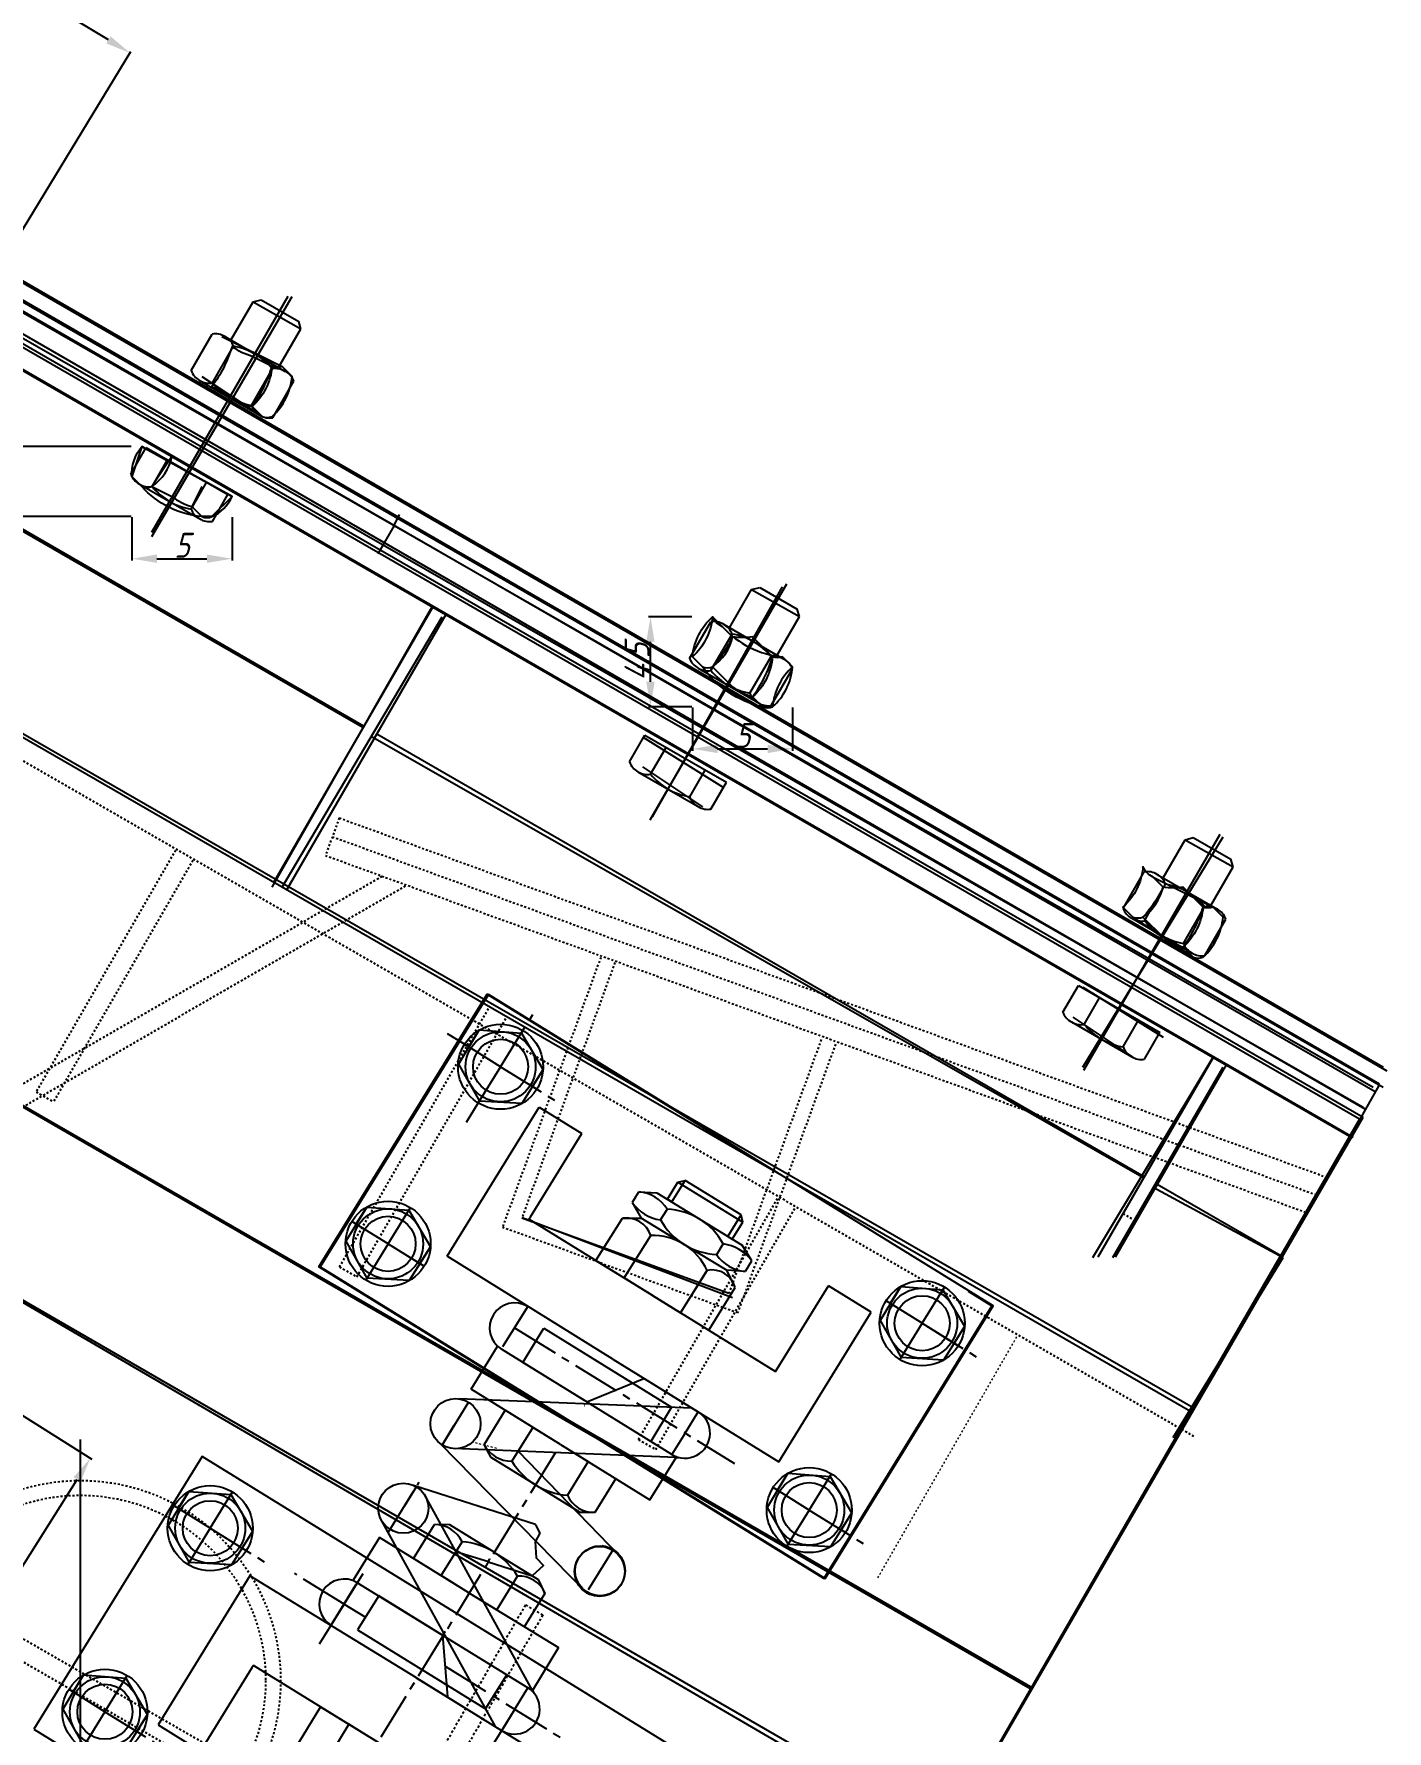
# Model space of a CAD drawing. Header units: millimetres. Extents: x 2787 to 6144, y -18 to 478.
# Drawn here: x 4666.6 to 4734.2, y 144.3 to 229.1 of the extents above; entities that cross this region are included whole.
import ezdxf

# ---------------------------------------------------------------- set-up
doc = ezdxf.new("R2010")
doc.units = ezdxf.units.MM
for name, pattern in [('ACAD_ISO02W100', [15, 12, -3]), ('CENTER', [50.8, 31.75, -6.35, 6.35, -6.35]), ('CENTER2', [28.575, 19.05, -3.175, 3.175, -3.175]), ('HIDDEN', [0.2, 0.1, -0.1])]:
    doc.linetypes.add(name, pattern=pattern)
for name, color, linetype in [('ADIM', 3, 'Continuous'), ('ADIM_CLEAN', 3, 'Continuous'), ('ADIM_CLEAN_L', 3, 'Continuous')]:
    doc.layers.add(name, color=color, linetype=linetype)
for name, color, linetype, lineweight in [('中心线', 1, 'CENTER', 13), ('图层1', 1, 'CENTER2', 25), ('图层2', 160, 'Continuous', 25), ('尺寸线', 22, 'Continuous', 13), ('虚线', 8, 'ACAD_ISO02W100', 13)]:
    doc.layers.add(name, color=color, linetype=linetype, lineweight=lineweight)
doc.styles.get("Standard").update_dxf_attribs({"font": 'gbeitc.shx', "bigfont": 'gbcbig.shx'})
doc.dimstyles.new('ADIM', dxfattribs={"dimscale": 0.5, "dimtxt": 2.5, "dimasz": 2.5, "dimexe": 0.18, "dimexo": 0.0625, "dimgap": 0.09, "dimtad": 1, "dimdec": 4, "dimzin": 0, "dimdsep": 46, "dimtxsty": 'Standard', "dimcen": 0.09, "dimadec": 0, "dimazin": 0, "dimtfac": 1, "dimtdec": 4, "dimtofl": 0, "dimtmove": 0, "dimatfit": 3, "dimfxl": 1, "dimtolj": 1, "dimtzin": 0, "dimarcsym": 0})

# ---------------------------------------------------------------- blocks, each defined once
blk = doc.blocks.new('111')
for p, q in [((-65.91, 61.15), (-63.86, 131.12)), ((-63.86, 131.12), (-43.87, 130.54)), ((-45, 91.48), (-43.87, 130.54)), ((-1.04, 124.92), (-0.84, 132.92)), ((-0.84, 132.92), (1.32, 134.99)), ((-0.84, 132.92), (29.55, 132.03)), ((0.96, 124.86), (1.32, 134.99)), ((27.55, 134.21), (1.32, 134.99)), ((27.25, 124.09), (27.55, 134.21)), ((29.55, 132.03), (27.55, 134.21)), ((29.25, 124.03), (29.55, 132.03)), ((-12.45, 121.75), (-6.01, 125.07)), ((-6.01, 125.07), (33.97, 123.9)), ((0.96, 124.86), (-1.04, 124.92)), ((27.25, 124.09), (29.25, 124.03)), ((40.37, 120.44), (33.97, 123.9)), ((70.76, 86.93), (72.01, 127.14)), ((92, 126.56), (72.01, 127.14)), ((89.95, 56.36), (92, 126.56)), ((-13.28, 119.28), (-13.28, 119.28)), ((-12.53, 119.25), (-12.6, 116.76)), ((-12.6, 116.76), (-6.36, 113.07)), ((-12.53, 119.25), (-12.45, 121.75)), ((0.65, 116.37), (0.83, 121.36)), ((27.01, 115.6), (27.15, 120.59)), ((40.23, 115.44), (33.63, 112.16)), ((40.3, 117.94), (40.23, 115.44)), ((40.3, 117.94), (40.37, 120.44)), ((-13.56, 89.4), (-12.87, 109.39)), ((-12.87, 109.39), (-6.36, 113.07)), ((13.63, 112.61), (-6.36, 113.07)), ((-0.34, 89.02), (0.38, 109)), ((-0.34, 89.02), (0.38, 109)), ((13.63, 112.61), (33.63, 112.16)), ((40, 107.84), (33.63, 112.16)), ((39.74, 115.22), (39.79, 115.22)), ((26.2, 88.23), (26.79, 108.34)), ((26.2, 88.23), (26.96, 108.22)), ((39.42, 87.85), (40, 107.84)), ((-45.04, 90.32), (-45, 91.48)), ((12.93, 88.62), (-45.04, 90.32)), ((12.79, 88.63), (-13.7, 89.41)), ((12.93, 88.62), (-13.56, 89.4)), ((12.79, 88.63), (-0.48, 89.02)), ((-0.48, 89.02), (-0.48, 89.02)), ((12.93, 88.63), (-0.34, 89.02)), ((12.79, 88.63), (70.76, 86.93)), ((12.93, 88.62), (12.93, 88.63)), ((12.93, 88.62), (39.42, 87.85)), ((12.93, 88.62), (26.2, 88.23)), ((12.05, 58.64), (-65.91, 61.15)), ((49.13, 57.51), (-33.38, 14.15)), ((-18.52, 39.54), (-18.11, 55.53)), ((-18.11, 55.53), (41.86, 53.82)), ((11.47, 38.68), (26.6, 58.2)), ((11.98, 58.64), (89.95, 56.36)), ((12.05, 58.64), (12.05, 58.64)), ((12.05, 58.64), (52.04, 57.47)), ((41.86, 53.82), (41.55, 37.82)), ((-31.08, 19.92), (-30.49, 39.91)), ((51.38, 37.48), (-28.58, 39.89)), ((53.53, 37.35), (-25.25, -4.12)), ((11.47, 38.68), (-18.52, 39.54)), ((11.42, 36.88), (11.4, 36.87)), ((51.38, 37.48), (51.38, 37.48)), ((52.86, 17.36), (53.53, 37.35)), ((53.53, 37.35), (54.5, 37.86)), ((53.53, 37.35), (53.54, 37.63)), ((11.17, 28.65), (11.17, 28.65)), ((11.17, 28.65), (11.17, 28.38)), ((51.16, 27.48), (51.15, 27.21)), ((10.91, 18.69), (-31.08, 19.92)), ((-15.08, 19.45), (-15.57, 3.46)), ((10.91, 18.69), (-15.08, 19.45)), ((-2.11, 19.07), (-2.57, 3.15)), ((10.88, 18.69), (-2.11, 19.07)), ((10.88, 18.69), (52.86, 17.36)), ((10.88, 18.69), (23.88, 18.28)), ((23.88, 18.28), (23.46, 2.54)), ((36.42, 2.23), (36.91, 18.22)), ((-2.44, 7.89), (53.22, -7.95)), ((-10.4, 0.3), (-15.57, 3.46)), ((10.4, -0.3), (-10.4, 0.3)), ((10.44, 2.84), (10.48, 2.84)), ((31.14, -0.91), (36.42, 2.23)), ((36.4, 2.23), (36.42, 2.23)), ((49.55, -27.43), (-30.74, -5.02)), ((10.35, -0.3), (31.14, -0.91)), ((50.15, -7.12), (45.45, -8.14)), ((50.15, -7.08), (50.14, -7.43)), ((18.28, -14.03), (-31.32, -24.79)), ((18.32, -14.06), (18.28, -14.03)), ((50.32, -72.01), (-25.89, -26.01)), ((49.55, -27.47), (52.67, -26.78)), ((-11.32, -31.3), (-16.67, -34.14)), ((9.47, -31.91), (-11.32, -31.3)), ((9.29, -36.42), (27.4, -32.39)), ((9.43, -31.9), (30.22, -32.51)), ((30.22, -32.51), (35.3, -35.96)), ((-17.12, -50.14), (-16.67, -34.14)), ((-4.15, -50.52), (-3.68, -34.6)), ((9.42, -36.39), (-3.82, -39.34)), ((9.29, -36.42), (9.33, -35.05)), ((9.33, -35.05), (9.37, -35.05)), ((21.84, -51.24), (22.35, -35.51)), ((35.3, -35.96), (34.85, -51.95)), ((35.28, -35.96), (35.3, -35.96)), ((44.76, -91.89), (-35.08, -43.77)), ((-31.07, -46.13), (-31.13, -46.09)), ((-31.07, -46.19), (-31.07, -46.13)), ((-33.11, -49.67), (-33.7, -69.66)), ((8.87, -50.9), (-33.11, -49.67)), ((8.87, -50.9), (-17.12, -50.14)), ((8.85, -50.9), (-4.15, -50.52)), ((8.85, -50.9), (50.83, -52.02)), ((8.85, -50.9), (21.84, -51.24)), ((50.83, -52.02), (50.32, -72.01)), ((8.55, -60.86), (8.56, -60.59)), ((8.55, -60.86), (8.55, -60.86)), ((48.17, -72.02), (-31.79, -69.75)), ((-21.73, -69.99), (-22.26, -85.98)), ((8.26, -70.89), (-21.73, -69.99)), ((8.31, -69.08), (8.26, -70.89)), ((8.26, -70.89), (8.31, -69.08)), ((8.26, -70.89), (22.23, -91.25)), ((8.31, -69.08), (8.29, -69.07)), ((37.72, -87.78), (38.34, -71.79)), ((48.17, -72.02), (48.17, -72.02)), ((50.32, -72.01), (51.27, -72.58)), ((50.32, -72.01), (50.32, -72.3)), ((-22.26, -85.98), (37.72, -87.78)), ((-70.3, -88.79), (-72.34, -158.76)), ((7.68, -90.84), (-70.3, -88.79)), ((7.61, -90.84), (85.57, -93.12)), ((7.68, -90.84), (7.68, -90.84)), ((7.68, -90.84), (47.66, -92.01)), ((85.57, -93.12), (83.52, -163.33)), ((-51.2, -120.3), (-52.35, -159.35)), ((-51.18, -119.13), (-51.2, -120.3)), ((6.8, -120.83), (-51.18, -119.13)), ((-19.69, -120.06), (-20.17, -140.05)), ((6.66, -120.83), (-19.83, -120.05)), ((6.8, -120.83), (-19.69, -120.06)), ((-6.48, -120.44), (-6.92, -140.44)), ((-6.48, -120.44), (-6.92, -140.44)), ((6.66, -120.83), (-6.62, -120.44)), ((-6.62, -120.44), (-6.62, -120.44)), ((6.8, -120.83), (-6.48, -120.44)), ((6.66, -120.83), (64.63, -122.53)), ((6.8, -120.83), (6.8, -120.83)), ((6.8, -120.83), (33.29, -121.61)), ((6.8, -120.83), (20.07, -121.22)), ((20.07, -121.22), (19.48, -141.32)), ((20.07, -121.22), (19.66, -141.21)), ((33.29, -121.61), (32.7, -141.6)), ((64.63, -122.53), (63.53, -162.74)), ((-20.17, -140.05), (-13.89, -144.11)), ((32.7, -141.6), (26.08, -145.53)), ((-20.41, -149.92), (-20.33, -147.42)), ((-20.33, -147.42), (-13.89, -144.11)), ((6.1, -144.82), (-13.89, -144.11)), ((-7.09, -147.81), (-7.2, -152.81)), ((6.1, -144.82), (26.08, -145.53)), ((19.27, -148.58), (19.13, -153.58)), ((32.48, -149.2), (26.08, -145.53)), ((32.01, -148.95), (32.06, -148.95)), ((-21.16, -149.9), (-21.16, -149.9)), ((-20.41, -149.92), (-20.48, -152.42)), ((-20.48, -152.42), (-14.24, -156.1)), ((32.33, -154.19), (25.74, -157.27)), ((32.41, -151.7), (32.33, -154.19)), ((32.41, -151.7), (32.48, -149.2)), ((-72.34, -158.76), (-52.35, -159.35)), ((-14.24, -156.1), (25.74, -157.27)), ((-9.27, -156.25), (-9.54, -164.24)), ((-7.28, -156.31), (-9.27, -156.25)), ((19.02, -157.08), (18.73, -167.2)), ((19.02, -157.08), (21.02, -157.13)), ((21.02, -157.13), (20.85, -165.13)), ((83.52, -163.33), (63.53, -162.74)), ((-9.54, -164.24), (20.85, -165.13)), ((20.85, -165.13), (18.73, -167.2))]:
    blk.add_line(p, q)
for points in [[(121.34, 153.21), (132.5, 152.88), (128.76, 24.94), (-108.14, 31.87), (-104.39, 159.82), (15.42, 156.31)], [(18.32, -14.06), (21.48, -16.17), (21.6, -20.08), (25.12, -25.41), (29.17, -26.56), (27.39, -32.43)]]:
    blk.add_lwpolyline(points)
for points in [[(-107.67, 32.13), (129.23, 25.19), (132.98, 153.14), (-103.92, 160.07)], [(-114.49, -185.04), (122.41, -191.98), (126.15, -64.03), (-110.74, -57.09)]]:
    blk.add_lwpolyline(points, close=True)
for centre, radius in [((-85.28, 137.44), 17), ((111.85, 132.89), 17), ((-85.28, 137.44), 11), ((111.85, 132.89), 11), ((-88.85, 53.67), 17), ((-88.85, 53.67), 11), ((110.1, 45.68), 17), ((110.1, 45.68), 11), ((-29.58, 4.9), 10), ((49.84, -17.43), 10), ((49.85, -17.12), 10), ((-30.74, -34.77), 10), ((-93.57, -80.27), 17), ((-93.57, -80.27), 11), ((104.65, -87.74), 17), ((104.65, -87.74), 11), ((-93.31, -164.83), 17), ((-93.31, -164.83), 11), ((104.55, -170.1), 17), ((104.55, -170.1), 11)]:
    blk.add_circle(centre, radius)
for centre, radius, start, end in [((-6.18, 108.86), 14.34, 60.72296, 115.92331), ((13.31, 97.86), 26.62, 58.67406, 117.97221), ((-5.52, 132.27), 17.06, 245.46439, 291.18188), ((14.53, 140.15), 27.54, 239.7147, 296.93157), ((33.78, 129.33), 15.31, 243.7393, 294.90336), ((33.59, 105.54), 16.37, 65.49995, 113.14271), ((-6.47, 101.4), 10.23, 47.9731, 128.67155), ((13.08, 88.52), 24.1, 54.82582, 121.801), ((33.28, 101.17), 9.47, 44.77729, 131.88798), ((-28.26, 49.88), 10, 88.32313, 268.13432), ((51.74, 47.47), 10, 267.91441, 88.32313), ((-28.26, 49.88), 10, 357.91743, 359.17184), ((-8.82, 14.01), 12.53, 237.38977, 299.90746), ((11.04, 28.19), 28.51, 241.46728, 295.82994), ((30.14, 11.25), 10.98, 232.53062, 304.86361), ((-10.55, -45.07), 12.53, 56.73881, 119.2565), ((8.45, -60.39), 28.51, 60.81632, 115.17898), ((28.51, -44.59), 10.98, 51.78266, 124.11565), ((-32.05, -79.75), 10, 88.51195, 268.32313), ((47.95, -82.02), 10, 268.32313, 88.73185), ((-32.05, -79.75), 10, 357.47443, 358.72884), ((-13.32, -132.45), 10.23, 227.97472, 308.67317), ((6.95, -120.74), 24.1, 234.84527, 301.82045), ((26.38, -134.55), 9.47, 224.75829, 311.86897), ((-14.17, -163.33), 17.06, 65.46439, 111.18188), ((5.39, -172.36), 27.54, 59.7147, 116.93157), ((25.23, -162.68), 15.31, 61.74291, 112.90697), ((-13.47, -139.91), 14.34, 240.72296, 295.92331), ((6.64, -130.07), 26.62, 238.67406, 297.97221), ((26.43, -138.93), 16.37, 243.50356, 291.14632)]:
    blk.add_arc(centre, radius, start, end)
at = {"layer": '图层1'}
for p, q in [((-85.28, 137.44), (-84.59, 161.87)), ((14.62, 156.6), (14.61, 156.34)), ((15.42, 156.31), (15.27, 156.58)), ((-85.28, 137.44), (-84.8, 154.43)), ((111.85, 132.89), (112.33, 149.88)), ((-102.28, 138), (-110.23, 138.26)), ((-85.28, 137.44), (-102.28, 138)), ((-85.28, 137.44), (-85.77, 120.45)), ((-85.28, 137.44), (-68.29, 136.88)), ((-85.28, 137.44), (-57.97, 136.54)), ((111.85, 132.89), (94.86, 133.45)), ((111.85, 132.89), (111.37, 115.9)), ((111.85, 132.89), (128.84, 132.33)), ((111.85, 132.89), (139.17, 131.99)), ((13.75, 124.49), (13.75, 124.47)), ((-85.77, 120.45), (-86.03, 111.25)), ((13.44, 112.63), (13.44, 112.62)), ((39.19, 114.92), (39.15, 114.99)), ((12.79, 88.63), (12.79, 88.63)), ((-88.85, 53.67), (-88.36, 70.67)), ((110.1, 45.68), (110.58, 62.68)), ((-28.03, 59.93), (-28.62, 39.89)), ((-28.26, 49.88), (-27.98, 59.93)), ((51.74, 47.47), (52.08, 57.47)), ((-88.85, 53.67), (-105.84, 54.23)), ((-88.85, 53.67), (-89.33, 36.68)), ((-88.85, 53.67), (-71.86, 53.12)), ((-28.26, 49.88), (74.99, 46.86)), ((51.75, 47.54), (51.45, 37.48)), ((110.1, 45.68), (93.11, 46.24)), ((110.1, 45.68), (109.61, 28.69)), ((110.1, 45.68), (127.09, 45.12)), ((110.1, 45.68), (137.41, 44.79)), ((-28.91, 29.82), (-28.92, 29.55)), ((11.17, 28.65), (11.17, 28.38)), ((51.16, 27.48), (51.15, 27.21)), ((90.21, 26.07), (90.06, 26.34)), ((-29.35, 14.9), (-30, -7.27)), ((10.8, 14.86), (4.73, -210.82)), ((-29.94, -5.25), (-29.66, 4.11)), ((50.15, -7.08), (49.55, -27.47)), ((50.14, -7.43), (50.15, -7.08)), ((-31.14, -46.15), (-30.45, -22.59)), ((-30.5, -24.61), (-30.78, -33.97)), ((49.55, -27.47), (49.56, -27.11)), ((-93.57, -80.27), (-93.09, -63.28)), ((-32.05, -79.75), (-31.61, -65.34)), ((-32.41, -89.79), (-31.83, -69.75)), ((47.95, -82.09), (48.25, -72.02)), ((104.65, -87.74), (105.13, -70.75)), ((-93.57, -80.27), (-110.56, -79.71)), ((-93.57, -80.27), (-94.06, -97.26)), ((-93.57, -80.27), (-76.58, -80.83)), ((-93.57, -80.27), (-66.26, -81.17)), ((-32.05, -79.75), (-55.4, -79.06)), ((-32.05, -79.75), (-32.63, -98.64)), ((-32.05, -79.75), (-32.36, -89.79)), ((-32.05, -79.75), (-22.06, -80.04)), ((7.92, -80.92), (8.23, -80.93)), ((15.29, -81.13), (71.2, -82.77)), ((47.95, -82.02), (47.49, -100.54)), ((47.95, -82.02), (47.7, -92.02)), ((104.65, -87.74), (87.66, -87.18)), ((104.65, -87.74), (104.17, -104.73)), ((104.65, -87.74), (121.64, -88.3)), ((104.65, -87.74), (131.97, -88.64)), ((-93.31, -164.83), (-92.83, -147.84)), ((104.55, -170.1), (105.03, -153.11)), ((-93.31, -164.83), (-110.3, -164.27)), ((-93.31, -164.83), (-93.79, -181.82)), ((-93.31, -164.83), (-76.32, -165.39)), ((-93.31, -164.83), (-65.99, -165.72)), ((104.55, -170.1), (87.56, -169.54)), ((104.55, -170.1), (104.07, -187.09)), ((104.55, -170.1), (121.54, -170.66)), ((104.55, -170.1), (131.87, -171))]:
    blk.add_line(p, q, dxfattribs=at)
at = {"layer": '图层2'}
for p, q in [((-100.01, 145.93), (-84.81, 153.2)), ((-84.81, 153.2), (-70.01, 144.9)), ((-100.01, 145.93), (-100.37, 129.93)), ((-100.28, 137.93), (-100.01, 145.93)), ((-70, 144.94), (-70.58, 128.95)), ((-70.29, 136.95), (-70, 144.94)), ((97.12, 141.38), (112.32, 148.65)), ((112.32, 148.65), (127.13, 140.34)), ((-102.28, 138), (-100.28, 137.93)), ((-68.29, 136.88), (-70.29, 136.95)), ((97.12, 141.38), (96.76, 125.38)), ((96.86, 133.38), (97.12, 141.38)), ((127.13, 140.39), (126.55, 124.4)), ((126.84, 132.4), (127.13, 140.39)), ((-100.37, 129.93), (-85.74, 121.35)), ((-70.58, 128.95), (-85.74, 121.35)), ((94.86, 133.45), (96.86, 133.38)), ((128.84, 132.33), (126.84, 132.4)), ((96.76, 125.38), (111.39, 116.8)), ((126.55, 124.4), (111.39, 116.8)), ((-103.57, 62.16), (-88.38, 69.43)), ((-88.38, 69.43), (-73.57, 61.13)), ((-103.57, 62.16), (-103.93, 46.16)), ((-103.84, 54.17), (-103.57, 62.16)), ((-73.57, 61.18), (-74.14, 45.19)), ((-73.85, 53.18), (-73.57, 61.18)), ((95.37, 54.17), (110.57, 61.44)), ((110.57, 61.44), (125.37, 53.14)), ((-105.84, 54.23), (-103.84, 54.17)), ((-71.86, 53.12), (-73.85, 53.18)), ((95.37, 54.17), (95.01, 38.17)), ((95.1, 46.17), (95.37, 54.17)), ((125.38, 53.18), (124.8, 37.2)), ((125.09, 45.19), (125.38, 53.18)), ((-103.93, 46.16), (-89.3, 37.58)), ((-74.14, 45.19), (-89.3, 37.58)), ((93.11, 46.24), (95.1, 46.17)), ((127.09, 45.12), (125.09, 45.19)), ((95.01, 38.17), (109.64, 29.59)), ((124.8, 37.2), (109.64, 29.59)), ((-108.3, -71.78), (-93.1, -64.51)), ((-93.1, -64.51), (-78.3, -72.81)), ((-108.3, -71.78), (-108.66, -87.78)), ((-108.57, -79.78), (-108.3, -71.78)), ((-78.29, -72.77), (-78.87, -88.76)), ((-78.58, -80.76), (-78.29, -72.77)), ((89.93, -79.25), (105.12, -71.98)), ((105.12, -71.98), (119.93, -80.28)), ((-110.56, -79.71), (-108.57, -79.78)), ((-76.58, -80.83), (-78.58, -80.76)), ((89.93, -79.25), (89.57, -95.25)), ((89.66, -87.25), (89.93, -79.25)), ((119.93, -80.24), (119.36, -96.23)), ((119.64, -88.23), (119.93, -80.24)), ((-108.66, -87.78), (-94.03, -96.36)), ((87.66, -87.18), (89.66, -87.25)), ((-78.87, -88.76), (-94.03, -96.36)), ((121.64, -88.3), (119.64, -88.23)), ((89.57, -95.25), (104.19, -103.83)), ((119.36, -96.23), (104.19, -103.83)), ((-108.04, -156.34), (-92.84, -149.07)), ((-92.84, -149.07), (-78.03, -157.37)), ((89.83, -161.61), (105.02, -154.34)), ((105.02, -154.34), (119.83, -162.64)), ((-108.04, -156.34), (-108.39, -172.34)), ((-108.3, -164.34), (-108.04, -156.34)), ((-78.03, -157.33), (-78.61, -173.32)), ((-78.32, -165.32), (-78.03, -157.33)), ((89.83, -161.61), (89.47, -177.61)), ((89.56, -169.61), (89.83, -161.61)), ((119.83, -162.6), (119.26, -178.59)), ((119.54, -170.59), (119.83, -162.6)), ((-110.3, -164.27), (-108.3, -164.34)), ((-76.32, -165.39), (-78.32, -165.32)), ((-108.39, -172.34), (-93.77, -180.92)), ((-78.61, -173.32), (-93.77, -180.92)), ((87.56, -169.54), (89.56, -169.61)), ((121.54, -170.66), (119.54, -170.59)), ((89.47, -177.61), (104.1, -186.19)), ((119.26, -178.59), (104.1, -186.19))]:
    blk.add_line(p, q, dxfattribs=at)
for centre, radius in [((-85.28, 137.44), 14), ((-85.28, 137.44), 11), ((111.85, 132.89), 14), ((111.85, 132.89), 11), ((-88.85, 53.67), 14), ((-88.85, 53.67), 11), ((110.1, 45.68), 14), ((110.1, 45.68), 11), ((-93.57, -80.27), 14), ((-93.57, -80.27), 11), ((104.65, -87.74), 14), ((104.65, -87.74), 11), ((-93.31, -164.83), 14), ((-93.31, -164.83), 11), ((104.55, -170.1), 14), ((104.55, -170.1), 11)]:
    blk.add_circle(centre, radius, dxfattribs=at)
at = {"layer": '虚线', "color": 8, "linetype": 'HIDDEN'}
for p, q in [((147.31, 35.9), (147.31, 147.83)), ((-10.36, 4.58), (-19.99, 1.88))]:
    blk.add_line(p, q, dxfattribs=at)
blk = doc.blocks.new('*D59')
at = {"layer": 'ADIM', "color": 0, "lineweight": -2, "transparency": 16777216}
for p, q in [((4640.026, 176.483), (4669.506, 157.922)), ((4631.526, 162.983), (4661.006, 144.422)), ((4661.595, 145.528), (4668.763, 156.913))]:
    blk.add_line(p, q, dxfattribs=at)
at = {"layer": 'ADIM', "color": 0, "transparency": 16777216}
for points in [[(4668.587, 157.024), (4668.94, 156.802), (4669.429, 157.97)], [(4661.419, 145.639), (4661.772, 145.417), (4660.929, 144.47)]]:
    blk.add_solid(points, dxfattribs=at)
at = {"layer": 'Defpoints', "color": 0, "transparency": 16777216}
for p in [(4640, 176.5), (4631.5, 163), (4669.429, 157.97)]:
    blk.add_point(p, dxfattribs=at)
at = {"layer": 'ADIM', "color": 0, "transparency": 16777216, "insert": (4664.612, 151.577), "char_height": 1.25, "attachment_point": 5, "rotation": 57.80427}
blk.add_mtext('\\A1;15.95', dxfattribs=at)
blk = doc.blocks.new('*D60')
at = {"layer": 'ADIM', "color": 0, "lineweight": -2, "transparency": 16777216}
for p, q in [((4614.516, 192.027), (4645.949, 243.739)), ((4670.334, 228.811), (4646.97, 243.013)), ((4640.016, 176.527), (4671.449, 228.239))]:
    blk.add_line(p, q, dxfattribs=at)
at = {"layer": 'ADIM', "color": 0, "transparency": 16777216}
for points in [[(4647.079, 243.191), (4646.862, 242.835), (4645.902, 243.662)], [(4670.442, 228.989), (4670.226, 228.633), (4671.402, 228.162)]]:
    blk.add_solid(points, dxfattribs=at)
at = {"layer": 'Defpoints', "color": 0, "transparency": 16777216}
for p in [(4645.902, 243.662), (4614.5, 192), (4640, 176.5)]:
    blk.add_point(p, dxfattribs=at)
at = {"layer": 'ADIM', "color": 0, "transparency": 16777216, "insert": (4659, 236.484), "char_height": 1.25, "attachment_point": 5, "rotation": 328.70696}
blk.add_mtext('\\A1;29.84', dxfattribs=at)
blk = doc.blocks.new('*D220')
at = {"layer": 'ADIM', "color": 0, "lineweight": -2, "transparency": 16777216}
for p, q in [((4699.5, 195.469), (4699.5, 193.31)), ((4704.5, 195.469), (4704.5, 193.31)), ((4700.75, 193.4), (4703.25, 193.4))]:
    blk.add_line(p, q, dxfattribs=at)
at = {"layer": 'ADIM', "color": 0, "transparency": 16777216}
for points in [[(4700.75, 193.608), (4700.75, 193.192), (4699.5, 193.4)], [(4703.25, 193.608), (4703.25, 193.192), (4704.5, 193.4)]]:
    blk.add_solid(points, dxfattribs=at)
at = {"layer": 'Defpoints', "color": 0, "transparency": 16777216}
for p in [(4699.5, 195.5), (4704.5, 195.5), (4704.5, 193.4)]:
    blk.add_point(p, dxfattribs=at)
at = {"layer": 'ADIM', "color": 0, "transparency": 16777216, "insert": (4702, 194.07), "char_height": 1.25, "attachment_point": 5}
blk.add_mtext('\\A1;5', dxfattribs=at)
blk = doc.blocks.new('*D221')
at = {"layer": 'ADIM', "color": 0, "lineweight": -2, "transparency": 16777216}
for p, q in [((4699.469, 200), (4697.31, 200)), ((4697.4, 196.75), (4697.4, 198.75)), ((4699.469, 195.5), (4697.31, 195.5))]:
    blk.add_line(p, q, dxfattribs=at)
at = {"layer": 'ADIM', "color": 0, "transparency": 16777216}
for points in [[(4697.192, 198.75), (4697.608, 198.75), (4697.4, 200)], [(4697.192, 196.75), (4697.608, 196.75), (4697.4, 195.5)]]:
    blk.add_solid(points, dxfattribs=at)
at = {"layer": 'Defpoints', "color": 0, "transparency": 16777216}
for p in [(4697.4, 200), (4699.5, 200), (4699.5, 195.5)]:
    blk.add_point(p, dxfattribs=at)
at = {"layer": 'ADIM', "color": 0, "transparency": 16777216, "insert": (4696.73, 197.75), "char_height": 1.25, "attachment_point": 5, "rotation": 90}
blk.add_mtext('\\A1;4.5', dxfattribs=at)
blk = doc.blocks.new('*D222')
at = {"layer": 'ADIM', "color": 0, "lineweight": -2, "transparency": 16777216}
for p, q in [((4671.497, 204.969), (4671.497, 202.809)), ((4676.5, 204.969), (4676.5, 202.809)), ((4672.747, 202.899), (4675.25, 202.899))]:
    blk.add_line(p, q, dxfattribs=at)
at = {"layer": 'ADIM', "color": 0, "transparency": 16777216}
for points in [[(4672.747, 203.107), (4672.747, 202.69), (4671.497, 202.899)], [(4675.25, 203.107), (4675.25, 202.69), (4676.5, 202.899)]]:
    blk.add_solid(points, dxfattribs=at)
at = {"layer": 'Defpoints', "color": 0, "transparency": 16777216}
for p in [(4671.497, 205), (4676.5, 205), (4676.5, 202.899)]:
    blk.add_point(p, dxfattribs=at)
at = {"layer": 'ADIM', "color": 0, "transparency": 16777216, "insert": (4673.998, 203.569), "char_height": 1.25, "attachment_point": 5}
blk.add_mtext('\\A1;5', dxfattribs=at)
blk = doc.blocks.new('*D223')
at = {"layer": 'ADIM', "color": 0, "lineweight": -2, "transparency": 16777216}
for p, q in [((4671.466, 208.5), (4660.787, 208.5)), ((4660.877, 206.25), (4660.877, 207.25)), ((4671.466, 205), (4660.787, 205))]:
    blk.add_line(p, q, dxfattribs=at)
at = {"layer": 'ADIM', "color": 0, "transparency": 16777216}
for points in [[(4660.669, 207.25), (4661.086, 207.25), (4660.877, 208.5)], [(4660.669, 206.25), (4661.086, 206.25), (4660.877, 205)]]:
    blk.add_solid(points, dxfattribs=at)
at = {"layer": 'Defpoints', "color": 0, "transparency": 16777216}
for p in [(4660.877, 208.5), (4671.497, 208.5), (4671.497, 205)]:
    blk.add_point(p, dxfattribs=at)
at = {"layer": 'ADIM', "color": 0, "transparency": 16777216, "insert": (4660.207, 206.75), "char_height": 1.25, "attachment_point": 5, "rotation": 90}
blk.add_mtext('\\A1;3.5', dxfattribs=at)

msp = doc.modelspace()

# ---------------------------------------------------------------- linework, layer by layer
at = {"color": 7, "linetype": 'Continuous', "lineweight": -3}
for p, q in [((4734.18939, 177.30312), (4326.53974, 412.8597)), ((4733.81439, 176.65359), (4326.16476, 412.2102)), ((4325.04182, 410.26522), (4732.81539, 174.92328)), ((4324.54182, 409.39919), (4732.31555, 174.05717)), ((4724.37888, 160.30492), (4316.60058, 395.64456)), ((4716.3813, 146.44712), (4364.3277, 349.62706)), ((4733.58867, 176.26264), (4638.59384, 231.10793)), ((4733.08875, 175.39675), (4638.09392, 230.24204)), ((4637.1823, 221.02247), (4683.08627, 194.53049)), ((4676.44609, 213.82034), (4677.54885, 215.73037)), ((4677.54885, 215.73037), (4677.95875, 215.83375)), ((4677.54885, 215.73037), (4679.94422, 214.37928)), ((4677.95875, 215.83375), (4679.83431, 214.7509)), ((4679.94422, 214.37928), (4679.83431, 214.7509)), ((4674.4563, 212.29186), (4675.5124, 214.12107)), ((4676.14685, 213.9931), (4679.15932, 212.25386)), ((4678.82766, 212.44534), (4679.94422, 214.37928)), ((4675.5188, 211.67842), (4676.5749, 213.50764)), ((4677.46877, 210.55261), (4678.52487, 212.38182)), ((4674.88435, 211.80639), (4677.89682, 210.06714)), ((4678.53127, 209.93918), (4679.58737, 211.76839)), ((4671.44541, 207.11578), (4672.21721, 208.45257)), ((4672.21721, 208.45257), (4676.29217, 206.09989)), ((4672.50791, 206.50234), (4673.27971, 207.83914)), ((4671.87346, 206.63031), (4674.88592, 204.89106)), ((4674.45787, 205.37653), (4675.22967, 206.71333)), ((4675.52037, 204.7631), (4676.29217, 206.09989)), ((4684.59416, 204.54964), (4683.78178, 203.14257)), ((4701.34683, 199.44968), (4702.44959, 201.35972)), ((4702.44959, 201.35972), (4702.85949, 201.4631)), ((4702.44959, 201.35972), (4704.84496, 200.00863)), ((4702.85949, 201.4631), (4704.73505, 200.38024)), ((4686.52769, 200.49121), (4678.59019, 186.74306)), ((4687.17728, 200.11633), (4679.23978, 186.36817)), ((4704.84496, 200.00863), (4704.73505, 200.38024)), ((4699.35704, 197.9212), (4700.41314, 199.75042)), ((4701.04759, 199.62245), (4704.06006, 197.8832)), ((4703.7284, 198.07468), (4704.84496, 200.00863)), ((4700.41954, 197.30777), (4701.47564, 199.13698)), ((4702.36951, 196.18196), (4703.4256, 198.01117)), ((4699.78509, 197.43574), (4702.79756, 195.69649)), ((4703.43201, 195.56852), (4704.4881, 197.39773)), ((4683.73585, 194.1556), (4722.06102, 172.03747)), ((4696.34615, 192.74512), (4697.11795, 194.08192)), ((4697.11795, 194.08192), (4701.19291, 191.72924)), ((4697.40865, 192.13169), (4698.18045, 193.46848)), ((4696.7742, 192.25966), (4699.78666, 190.52041)), ((4699.35861, 191.00588), (4700.13041, 192.34267)), ((4700.42111, 190.39244), (4701.19291, 191.72924)), ((4722.99965, 186.95346), (4724.1024, 188.86349)), ((4724.1024, 188.86349), (4724.51231, 188.96688)), ((4724.1024, 188.86349), (4726.49778, 187.51241)), ((4724.51231, 188.96688), (4726.38787, 187.88402)), ((4725.38122, 185.57846), (4726.49778, 187.51241)), ((4726.49778, 187.51241), (4726.38787, 187.88402)), ((4721.00986, 185.42498), (4722.06596, 187.2542)), ((4722.07236, 184.81155), (4723.12846, 186.64076)), ((4722.70041, 187.12623), (4725.71287, 185.38698)), ((4712.20333, 139.20774), (4632.87429, 185.00838)), ((4721.43791, 184.93951), (4724.45037, 183.20027)), ((4724.02232, 183.68573), (4725.07842, 185.51495)), ((4725.08482, 183.0723), (4726.14092, 184.90151)), ((4717.99896, 180.2489), (4718.77076, 181.5857)), ((4718.77076, 181.5857), (4722.84573, 179.23302)), ((4719.06146, 179.63547), (4719.83326, 180.97226)), ((4718.42701, 179.76344), (4721.43948, 178.02419)), ((4721.01143, 178.50966), (4721.78323, 179.84645)), ((4722.07393, 177.89622), (4722.84573, 179.23302)), ((4725.49884, 177.99121), (4719.73971, 168.01611)), ((4726.14842, 177.61633), (4720.60573, 168.01611)), ((4732.81539, 174.92328), (4673.18911, 71.60589)), ((4732.78534, 174.854), (4732.79723, 174.84714)), ((4722.7106, 171.66259), (4728.87908, 168.10265)), ((4723.65671, 159.05358), (4728.82914, 168.01611)), ((4724.37888, 160.30492), (4716.3813, 146.44712))]:
    msp.add_line(p, q, dxfattribs=at)
at = {"color": 0, "lineweight": -3}
msp.add_line((4684.59416, 204.54964), (4684.87392, 205.10969), dxfattribs=at)
at = {"color": 2, "linetype": 'Continuous', "lineweight": -3}
msp.add_line((4733.77666, 176.58168), (4732.79422, 174.8418), dxfattribs=at)
at = {"color": 5, "lineweight": -3, "ltscale": 2}
for p, q in [((4733.77666, 176.58168), (4733.77666, 176.58168)), ((4733.79783, 176.66316), (4733.79783, 176.66316))]:
    msp.add_line(p, q, dxfattribs=at)
at = {"color": 7, "linetype": 'Continuous', "lineweight": -3}
for centre, radius, start, end in [((4675.66692, 213.25039), 0.88429, 57.1298859, 100.0632782), ((4675.74361, 213.20611), 0.88429, 19.9367218, 62.8701141), ((4676.01352, 210.22693), 3.32839, 60.4883334, 80.28977), ((4675.96438, 210.2553), 3.32839, 39.71023, 59.5116666), ((4675.2876, 212.59338), 0.88429, 199.9367218, 242.8701141), ((4678.67938, 211.51114), 0.88429, 57.1298859, 100.0632782), ((4678.75607, 211.46686), 0.88429, 19.9367218, 62.8701141), ((4675.36429, 212.54911), 0.88429, 237.1298859, 280.0632782), ((4678.07929, 213.80495), 3.32839, 219.71023, 239.5116666), ((4678.03015, 213.83332), 3.32839, 240.4883334, 260.28977), ((4678.30006, 210.85414), 0.88429, 199.9367218, 242.8701141), ((4678.37675, 210.80986), 0.88429, 237.1298859, 280.0632782), ((4672.2767, 207.4173), 0.88429, 199.9367218, 242.8701141), ((4672.35339, 207.37303), 0.88429, 237.1298859, 280.0632782), ((4675.06839, 208.62887), 3.32839, 219.71023, 239.5116666), ((4675.01926, 208.65724), 3.32839, 240.4883334, 260.28977), ((4675.28916, 205.67806), 0.88429, 199.9367218, 242.8701141), ((4675.36585, 205.63378), 0.88429, 237.1298859, 280.0632782), ((4700.56766, 198.87973), 0.88429, 57.1298859, 100.0632782), ((4700.64435, 198.83546), 0.88429, 19.9367218, 62.8701141), ((4700.91426, 195.85628), 3.32839, 60.4883334, 80.28977), ((4700.86512, 195.88464), 3.32839, 39.71023, 59.5116666), ((4700.18834, 198.22273), 0.88429, 199.9367218, 242.8701141), ((4703.58012, 197.14049), 0.88429, 57.1298859, 100.0632782), ((4703.65681, 197.09621), 0.88429, 19.9367218, 62.8701141), ((4700.26503, 198.17845), 0.88429, 237.1298859, 280.0632782), ((4702.98003, 199.43429), 3.32839, 219.71023, 239.5116666), ((4702.93089, 199.46266), 3.32839, 240.4883334, 260.28977), ((4703.2008, 196.48348), 0.88429, 199.9367218, 242.8701141), ((4703.27749, 196.4392), 0.88429, 237.1298859, 280.0632782), ((4697.17744, 193.04665), 0.88429, 199.9367218, 242.8701141), ((4697.25413, 193.00237), 0.88429, 237.1298859, 280.0632782), ((4699.96913, 194.25822), 3.32839, 219.71023, 239.5116666), ((4699.91999, 194.28658), 3.32839, 240.4883334, 260.28977), ((4700.1899, 191.3074), 0.88429, 199.9367218, 242.8701141), ((4700.26659, 191.26313), 0.88429, 237.1298859, 280.0632782), ((4722.22047, 186.38351), 0.88429, 57.1298859, 100.0632782), ((4722.29717, 186.33923), 0.88429, 19.9367218, 62.8701141), ((4722.56707, 183.36006), 3.32839, 60.4883334, 80.28977), ((4722.51794, 183.38842), 3.32839, 39.71023, 59.5116666), ((4721.84115, 185.72651), 0.88429, 199.9367218, 242.8701141), ((4721.91784, 185.68223), 0.88429, 237.1298859, 280.0632782), ((4724.63284, 186.93807), 3.32839, 219.71023, 239.5116666), ((4725.23294, 184.64427), 0.88429, 57.1298859, 100.0632782), ((4725.30963, 184.59999), 0.88429, 19.9367218, 62.8701141), ((4724.58371, 186.96644), 3.32839, 240.4883334, 260.28977), ((4724.85362, 183.98726), 0.88429, 199.9367218, 242.8701141), ((4724.93031, 183.94298), 0.88429, 237.1298859, 280.0632782), ((4718.83026, 180.55043), 0.88429, 199.9367218, 242.8701141), ((4718.90695, 180.50615), 0.88429, 237.1298859, 280.0632782), ((4721.62195, 181.76199), 3.32839, 219.71023, 239.5116666), ((4721.57281, 181.79036), 3.32839, 240.4883334, 260.28977), ((4721.84272, 178.81118), 0.88429, 199.9367218, 242.8701141), ((4721.91941, 178.7669), 0.88429, 237.1298859, 280.0632782)]:
    msp.add_arc(centre, radius, start, end, dxfattribs=at)
at = {"layer": 'ADIM_CLEAN'}
for points in [[(4678.5, 212.5), (4677.5, 213, -0.0866157), (4676.5, 213.5, -0.0866157), (4675.5, 211.5), (4676.5, 211, 0.0866157), (4677.5, 210.5, 0.0866157)], [(4677.5, 210.5), (4678, 210, 0.18955484), (4678.5, 210, 0.18955484), (4679.5, 212), (4679, 212.5, -0.18955484), (4678.5, 212.5, -0.18955484)], [(4675.5, 205), (4675, 205, -0.18955484), (4672, 206.5), (4671.5, 207, -0.18955484), (4672, 208.5), (4676.5, 206)], [(4675, 206.5), (4674.5, 205.5), (4675, 205, 0.18955484), (4675.5, 205, 0.18955484), (4676.5, 206), (4672, 208.5), (4671.5, 207), (4672, 206.5, 0.18955484), (4672.5, 206.5, 0.18955484), (4673.5, 208), (4672.5, 206.5), (4673.5, 206, 0.0866157), (4674.5, 205.5, 0.0866157)], [(4704, 198), (4704.5, 197.5, 0.18955484), (4703.5, 195.5), (4703, 195.5, -0.18955484), (4700, 197.5), (4699.5, 198, -0.18955484), (4700.5, 200), (4701, 199.5, 0.18955484)], [(4701.5, 199), (4701, 199.5, -0.18955484), (4700.5, 200, -0.18955484), (4699.5, 198), (4700, 197.5, 0.18955484), (4700.5, 197.5, 0.18955484)], [(4703.5, 198), (4702.5, 199, -0.0866157), (4701.5, 199, -0.0866157), (4700.5, 197.5), (4701.5, 196.5, 0.0866157), (4702.5, 196, 0.0866157)], [(4702.5, 196), (4703, 195.5, 0.18955484), (4703.5, 195.5, 0.18955484), (4704.5, 197.5), (4704, 198, -0.18955484), (4703.5, 198, -0.18955484)], [(4723, 186.5), (4722.5, 187, -0.18955484), (4722, 187.5, -0.18955484), (4721, 185.5), (4721.5, 185, 0.18955484), (4722, 185, 0.18955484)], [(4725, 185.5), (4724, 186.5, -0.0866157), (4723, 186.5, -0.0866157), (4722, 185), (4723, 184, 0.0866157), (4724, 183.5, 0.0866157)], [(4724, 183.5), (4724.5, 183, 0.18955484), (4725, 183, 0.18955484), (4726, 185), (4725.5, 185.5, -0.18955484), (4725, 185.5, -0.18955484)]]:
    msp.add_lwpolyline(points, format="xyb", close=True, dxfattribs=at)
at = {"layer": 'ADIM_CLEAN_L'}
for p, q in [((4326.5, 413), (4734, 177.5)), ((4326, 412), (4734, 176.5)), ((4325, 410.5), (4733, 175)), ((4324.5, 409.5), (4732.5, 174)), ((4316.5, 395.5), (4724.5, 160.5)), ((4364.5, 349.5), (4716.5, 146.5)), ((4638.5, 231), (4733.5, 176.5)), ((4638, 230), (4733, 175.5)), ((4637, 221), (4683, 194.5)), ((4672.5, 204), (4679.5, 216)), ((4676, 214), (4679, 212.5)), ((4675, 212), (4678, 210)), ((4697.5, 190), (4704, 201.5)), ((4678.5, 186.5), (4686.5, 200.5)), ((4679, 186.5), (4687, 200)), ((4683.5, 194), (4722, 172)), ((4697, 194), (4701, 191.5)), ((4697, 192.5), (4700, 190.5)), ((4719, 177.5), (4726, 189)), ((4722.5, 187), (4725.5, 185.5)), ((4633, 185), (4712, 139)), ((4721.5, 185), (4724.5, 183)), ((4719, 181.5), (4723, 179)), ((4718.5, 180), (4721.5, 178)), ((4719.5, 168), (4725.5, 178)), ((4720.5, 168), (4726, 177.5)), ((4673, 71.5), (4733, 175)), ((4722.5, 171.5), (4729, 168)), ((4691, 170), (4701.5, 166)), ((4723.5, 159), (4729, 168)), ((4716.5, 146.5), (4724.5, 160.5))]:
    msp.add_line(p, q, dxfattribs=at)
at = {"layer": '中心线', "lineweight": -3}
for p, q in [((4672.49391, 204.2236), (4679.3049, 216.02057)), ((4697.39214, 189.8486), (4704.20313, 201.64557)), ((4719.04277, 177.3486), (4725.85376, 189.14557))]:
    msp.add_line(p, q, dxfattribs=at)
at = {"layer": '中心线', "color": 1, "linetype": 'CENTER', "lineweight": -3}
msp.add_line((4668.92933, 133.36507), (4668.92933, 158.91089), dxfattribs=at)
at = {"layer": '尺寸线', "lineweight": -3}
for p, q in [((4672.49391, 204.2236), (4679.3049, 216.02057)), ((4697.39214, 189.8486), (4704.20313, 201.64557)), ((4719.04277, 177.3486), (4725.85376, 189.14557)), ((4701.30699, 166.19212), (4690.97074, 169.95421))]:
    msp.add_line(p, q, dxfattribs=at)
at = {"layer": '虚线', "color": 251, "linetype": 'HIDDEN', "lineweight": -3}
for p, q in [((4724.54654, 159.05358), (4339.65922, 381.18243)), ((4681.86029, 189.95083), (4681.16618, 188.07512)), ((4681.86029, 189.95083), (4731.13725, 172.01548)), ((4673.68578, 188.33282), (4666.71914, 176.26622)), ((4681.51323, 189.01297), (4730.62971, 171.13603)), ((4674.5519, 187.83297), (4667.58525, 175.76637)), ((4681.16618, 188.07512), (4730.12217, 170.2566)), ((4665.03569, 176.08319), (4684.00748, 187.04097)), ((4666.03579, 175.50601), (4685.23398, 186.59456)), ((4694.91613, 182.98691), (4690.00731, 169.50005)), ((4695.61952, 182.72662), (4690.97074, 169.95421)), ((4681.86794, 167.52358), (4689.36568, 180.51527)), ((4682.73406, 167.02373), (4690.23179, 180.01542)), ((4705.9241, 178.87752), (4701.30699, 166.19212)), ((4706.63925, 178.64873), (4701.75335, 165.22484)), ((4666.71914, 176.26622), (4667.58525, 175.76637)), ((4696.80281, 158.90441), (4703.80069, 171.02999)), ((4697.66892, 158.40456), (4704.6668, 170.53014)), ((4720.99884, 170.19698), (4721.64842, 169.8221)), ((4701.75335, 165.22484), (4690.00731, 169.50005)), ((4681.86794, 167.52358), (4682.73406, 167.02373)), ((4696.80281, 158.90441), (4697.66892, 158.40456))]:
    msp.add_line(p, q, dxfattribs=at)
at = {"layer": '虚线', "color": 8, "linetype": 'HIDDEN', "lineweight": -3}
for p, q in [((4297.14844, 361.95246), (4704.8909, 126.54224)), ((4296.64844, 361.08644), (4704.3909, 125.67622))]:
    msp.add_line(p, q, dxfattribs=at)
at = {"layer": '虚线', "lineweight": -3, "ltscale": 0.01}
for p, q in [((4691.15552, 150.63801), (4684.15559, 138.51378)), ((4692.02154, 150.13801), (4685.02161, 138.01378)), ((4691.15552, 150.63801), (4692.02154, 150.13801))]:
    msp.add_line(p, q, dxfattribs=at)
at = {"layer": '虚线', "color": 251, "linetype": 'HIDDEN', "lineweight": -3}
for centre, radius in [((4668.92933, 146.85938), 10), ((4668.92933, 146.87165), 9.25)]:
    msp.add_circle(centre, radius, dxfattribs=at)

# ---------------------------------------------------------------- block references
at = {"lineweight": -3, "xscale": 0.125, "yscale": 0.125, "zscale": 0.125, "rotation": 330.0000000000001}
msp.add_blockref('111', (4690.55784, 157.31451), dxfattribs=at)

# ---------------------------------------------------------------- dimensions: what is measured, and where the dimension line sits
at = {"layer": 'ADIM'}
for p1, p2, distance, text, picture, middle in [((4640, 176.5), (4614.5, 192), -60.45704, '29.84', '*D60', (4659.00032, 236.4844)), ((4631.5, 163), (4640, 176.5), -34.77692, '15.95', '*D59', (4664.6124, 151.57738))]:
    dim = msp.add_aligned_dim(p1=p1, p2=p2, distance=distance, text=text, dimstyle='ADIM', dxfattribs=at)
    dim.commit()
    dim.dimension.update_dxf_attribs({"geometry": picture, "text_midpoint": middle})
for base, p1, p2, text, picture, middle in [((4660.87728, 208.5), (4671.49698, 205), (4671.49698, 208.5), '3.5', '*D223', (4660.20728, 206.75)), ((4697.4, 200), (4699.5, 195.5), (4699.5, 200), '4.5', '*D221', (4696.73, 197.75))]:
    dim = msp.add_linear_dim(base=base, p1=p1, p2=p2, angle=90, text=text, dimstyle='ADIM', dxfattribs=at)
    dim.commit()
    dim.dimension.update_dxf_attribs({"geometry": picture, "text_midpoint": middle})
for base, p1, p2, picture, middle in [((4676.5, 202.89873), (4671.49698, 205), (4676.5, 205), '*D222', (4673.99849, 203.56873)), ((4704.5, 193.4), (4699.5, 195.5), (4704.5, 195.5), '*D220', (4702, 194.07))]:
    dim = msp.add_linear_dim(base=base, p1=p1, p2=p2, text='5', dimstyle='ADIM', dxfattribs=at)
    dim.commit()
    dim.dimension.update_dxf_attribs({"geometry": picture, "text_midpoint": middle})

doc.saveas('drawing.dxf')
